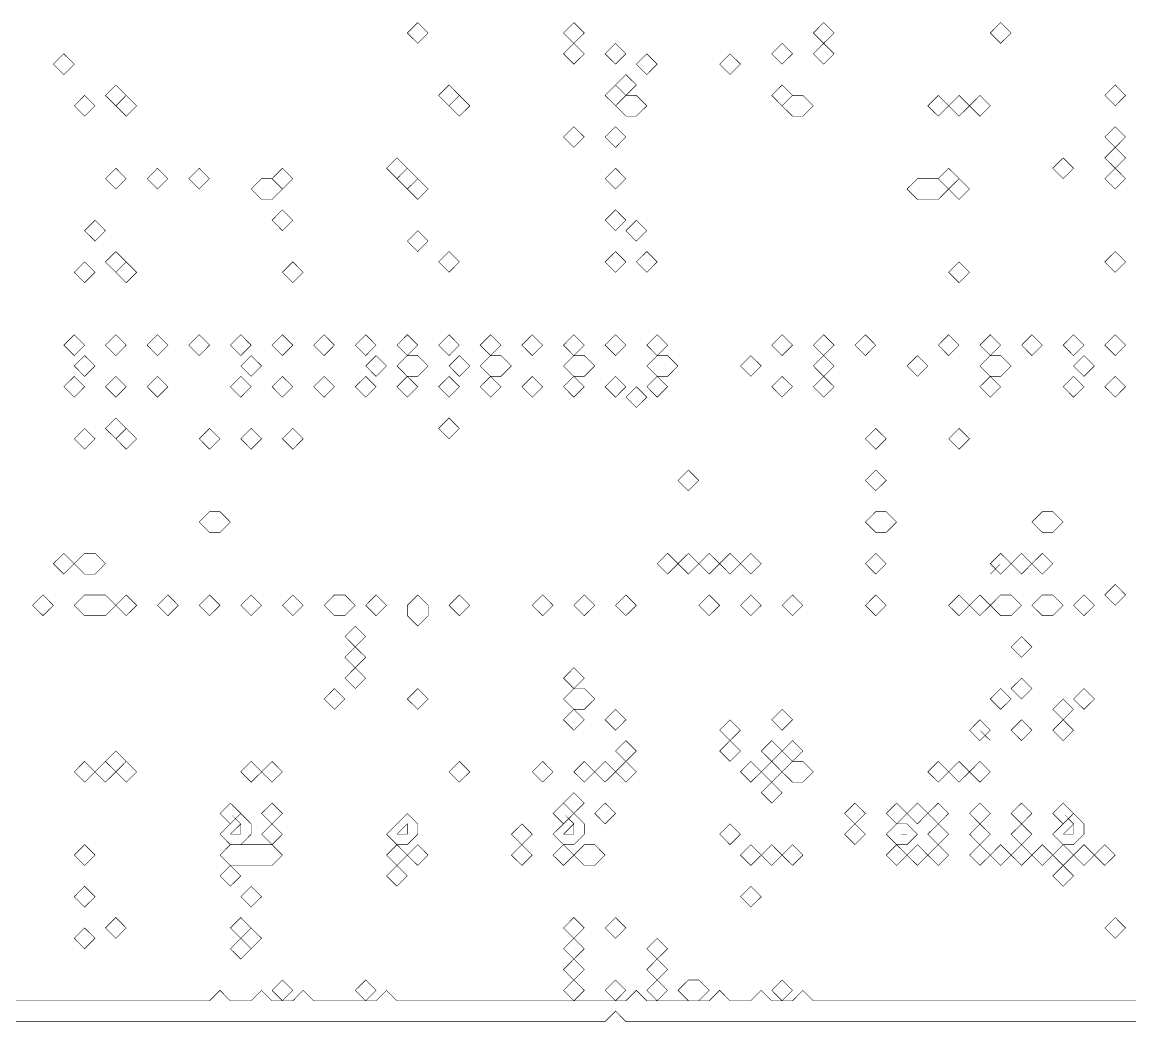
# Model space of a CAD drawing. Header units: metres. Extents: x 0 to 4936, y -4936 to 0.
# Drawn here: x 1371 to 2400, y -2453 to -1526 of the extents above; entities that cross this region are included whole.
import ezdxf

# ---------------------------------------------------------------- set-up
doc = ezdxf.new("R2010")
doc.units = ezdxf.units.M
doc.layers.add('conductor', color=1, linetype='Continuous')
doc.layers.add('substrate', color=5, linetype='Continuous')

msp = doc.modelspace()

# ---------------------------------------------------------------- linework, layer by layer
at = {"layer": 'conductor', "const_width": 0.5}
for points in [[(1728.8, -1535.7), (1738.5, -1526), (1748.1, -1535.7), (1738.5, -1545.3)], [(1873.7, -1535.7), (1883.3, -1526), (1893, -1535.7), (1883.3, -1545.3)], [(2105.5, -1535.7), (2115.1, -1526), (2124.8, -1535.7), (2115.1, -1545.3)], [(2269.7, -1535.7), (2279.3, -1526), (2289, -1535.7), (2279.3, -1545.3)], [(1873.7, -1555), (1883.3, -1545.3), (1893, -1555), (1883.3, -1564.6)], [(1912.3, -1555), (1922, -1545.3), (1931.6, -1555), (1922, -1564.6)], [(2066.9, -1555), (2076.5, -1545.3), (2086.2, -1555), (2076.5, -1564.6)], [(2105.5, -1555), (2115.1, -1545.3), (2124.8, -1555), (2115.1, -1564.6)], [(1400.4, -1564.6), (1410.1, -1555), (1419.8, -1564.6), (1410.1, -1574.3)], [(1941.3, -1564.6), (1951, -1555), (1960.6, -1564.6), (1951, -1574.3)], [(2018.6, -1564.6), (2028.2, -1555), (2037.9, -1564.6), (2028.2, -1574.3)], [(1448.7, -1593.6), (1458.4, -1583.9), (1468, -1593.6), (1458.4, -1603.3)], [(1757.8, -1593.6), (1767.5, -1583.9), (1777.1, -1593.6), (1767.5, -1603.3)], [(1912.3, -1593.6), (1922, -1583.9), (1931.6, -1593.6), (1922, -1603.3)], [(1922, -1583.9), (1931.6, -1574.3), (1941.3, -1583.9), (1931.6, -1593.6)], [(2066.9, -1593.6), (2076.5, -1583.9), (2086.2, -1593.6), (2076.5, -1603.3)], [(2375.9, -1593.6), (2385.6, -1583.9), (2395.2, -1593.6), (2385.6, -1603.3)], [(1419.8, -1603.3), (1429.4, -1593.6), (1439.1, -1603.3), (1429.4, -1612.9)], [(1458.4, -1603.3), (1468, -1593.6), (1477.7, -1603.3), (1468, -1612.9)], [(1767.5, -1603.3), (1777.1, -1593.6), (1786.8, -1603.3), (1777.1, -1612.9)], [(1922, -1603.3), (1931.6, -1593.6), (1941.3, -1593.6), (1951, -1603.3), (1941.3, -1612.9), (1931.6, -1612.9)], [(2076.5, -1603.3), (2086.2, -1593.6), (2095.8, -1593.6), (2105.5, -1603.3), (2095.8, -1612.9), (2086.2, -1612.9)], [(2211.7, -1603.3), (2221.4, -1593.6), (2231, -1603.3), (2221.4, -1612.9)], [(2231, -1603.3), (2240.7, -1593.6), (2250.4, -1603.3), (2240.7, -1612.9)], [(2250.4, -1603.3), (2260, -1593.6), (2269.7, -1603.3), (2260, -1612.9)], [(1873.7, -1632.2), (1883.3, -1622.6), (1893, -1632.2), (1883.3, -1641.9)], [(1912.3, -1632.2), (1922, -1622.6), (1931.6, -1632.2), (1922, -1641.9)], [(2375.9, -1632.2), (2385.6, -1622.6), (2395.2, -1632.2), (2385.6, -1641.9)], [(2375.9, -1651.6), (2385.6, -1641.9), (2395.2, -1651.6), (2385.6, -1661.2)], [(1709.5, -1661.2), (1719.2, -1651.6), (1728.8, -1661.2), (1719.2, -1670.9)], [(2327.6, -1661.2), (2337.3, -1651.6), (2346.9, -1661.2), (2337.3, -1670.9)], [(1448.7, -1670.9), (1458.4, -1661.2), (1468, -1670.9), (1458.4, -1680.5)], [(1487.4, -1670.9), (1497, -1661.2), (1506.7, -1670.9), (1497, -1680.5)], [(1526, -1670.9), (1535.7, -1661.2), (1545.3, -1670.9), (1535.7, -1680.5)], [(1603.3, -1670.9), (1612.9, -1661.2), (1622.6, -1670.9), (1612.9, -1680.5)], [(1719.2, -1670.9), (1728.8, -1661.2), (1738.5, -1670.9), (1728.8, -1680.5)], [(1912.3, -1670.9), (1922, -1661.2), (1931.6, -1670.9), (1922, -1680.5)], [(2221.4, -1670.9), (2231, -1661.2), (2240.7, -1670.9), (2231, -1680.5)], [(2375.9, -1670.9), (2385.6, -1661.2), (2395.2, -1670.9), (2385.6, -1680.5)], [(1583.9, -1680.5), (1593.6, -1670.9), (1603.3, -1670.9), (1612.9, -1680.5), (1603.3, -1690.2), (1593.6, -1690.2)], [(1728.8, -1680.5), (1738.5, -1670.9), (1748.1, -1680.5), (1738.5, -1690.2)], [(2192.4, -1680.5), (2202.1, -1670.9), (2211.7, -1670.9), (2221.4, -1670.9), (2231, -1680.5), (2221.4, -1690.2), (2211.7, -1690.2), (2202.1, -1690.2)], [(2231, -1680.5), (2240.7, -1670.9), (2250.4, -1680.5), (2240.7, -1690.2)], [(1603.3, -1709.5), (1612.9, -1699.8), (1622.6, -1709.5), (1612.9, -1719.2)], [(1912.3, -1709.5), (1922, -1699.8), (1931.6, -1709.5), (1922, -1719.2)], [(1429.4, -1719.2), (1439.1, -1709.5), (1448.7, -1719.2), (1439.1, -1728.8)], [(1931.6, -1719.2), (1941.3, -1709.5), (1951, -1719.2), (1941.3, -1728.8)], [(1728.8, -1728.8), (1738.5, -1719.2), (1748.1, -1728.8), (1738.5, -1738.5)], [(1448.7, -1748.1), (1458.4, -1738.5), (1468, -1748.1), (1458.4, -1757.8)], [(1757.8, -1748.1), (1767.5, -1738.5), (1777.1, -1748.1), (1767.5, -1757.8)], [(1912.3, -1748.1), (1922, -1738.5), (1931.6, -1748.1), (1922, -1757.8)], [(1941.3, -1748.1), (1951, -1738.5), (1960.6, -1748.1), (1951, -1757.8)], [(2375.9, -1748.1), (2385.6, -1738.5), (2395.2, -1748.1), (2385.6, -1757.8)], [(1419.8, -1757.8), (1429.4, -1748.1), (1439.1, -1757.8), (1429.4, -1767.5)], [(1458.4, -1757.8), (1468, -1748.1), (1477.7, -1757.8), (1468, -1767.5)], [(1612.9, -1757.8), (1622.6, -1748.1), (1632.2, -1757.8), (1622.6, -1767.5)], [(2231, -1757.8), (2240.7, -1748.1), (2250.4, -1757.8), (2240.7, -1767.5)], [(1410.1, -1825.4), (1419.8, -1815.7), (1429.4, -1825.4), (1419.8, -1835.1)], [(1448.7, -1825.4), (1458.4, -1815.7), (1468, -1825.4), (1458.4, -1835.1)], [(1487.4, -1825.4), (1497, -1815.7), (1506.7, -1825.4), (1497, -1835.1)], [(1526, -1825.4), (1535.7, -1815.7), (1545.3, -1825.4), (1535.7, -1835.1)], [(1564.6, -1825.4), (1574.3, -1815.7), (1583.9, -1825.4), (1574.3, -1835.1)], [(1603.3, -1825.4), (1612.9, -1815.7), (1622.6, -1825.4), (1612.9, -1835.1)], [(1641.9, -1825.4), (1651.6, -1815.7), (1661.2, -1825.4), (1651.6, -1835.1)], [(1680.5, -1825.4), (1690.2, -1815.7), (1699.8, -1825.4), (1690.2, -1835.1)], [(1719.2, -1825.4), (1728.8, -1815.7), (1738.5, -1825.4), (1728.8, -1835.1)], [(1757.8, -1825.4), (1767.5, -1815.7), (1777.1, -1825.4), (1767.5, -1835.1)], [(1796.4, -1825.4), (1806.1, -1815.7), (1815.7, -1825.4), (1806.1, -1835.1)], [(1835.1, -1825.4), (1844.7, -1815.7), (1854.4, -1825.4), (1844.7, -1835.1)], [(1873.7, -1825.4), (1883.3, -1815.7), (1893, -1825.4), (1883.3, -1835.1)], [(1912.3, -1825.4), (1922, -1815.7), (1931.6, -1825.4), (1922, -1835.1)], [(1951, -1825.4), (1960.6, -1815.7), (1970.3, -1825.4), (1960.6, -1835.1)], [(2066.9, -1825.4), (2076.5, -1815.7), (2086.2, -1825.4), (2076.5, -1835.1)], [(2105.5, -1825.4), (2115.1, -1815.7), (2124.8, -1825.4), (2115.1, -1835.1)], [(2144.1, -1825.4), (2153.8, -1815.7), (2163.4, -1825.4), (2153.8, -1835.1)], [(2221.4, -1825.4), (2231, -1815.7), (2240.7, -1825.4), (2231, -1835.1)], [(2260, -1825.4), (2269.7, -1815.7), (2279.3, -1825.4), (2269.7, -1835.1)], [(2298.7, -1825.4), (2308.3, -1815.7), (2318, -1825.4), (2308.3, -1835.1)], [(2337.3, -1825.4), (2346.9, -1815.7), (2356.6, -1825.4), (2346.9, -1835.1)], [(2375.9, -1825.4), (2385.6, -1815.7), (2395.2, -1825.4), (2385.6, -1835.1)], [(1419.8, -1844.7), (1429.4, -1835.1), (1439.1, -1844.7), (1429.4, -1854.4)], [(1574.3, -1844.7), (1583.9, -1835.1), (1593.6, -1844.7), (1583.9, -1854.4)], [(1690.2, -1844.7), (1699.8, -1835.1), (1709.5, -1844.7), (1699.8, -1854.4)], [(1719.2, -1844.7), (1728.8, -1835.1), (1738.5, -1835.1), (1748.1, -1844.7), (1738.5, -1854.4), (1728.8, -1854.4)], [(1767.5, -1844.7), (1777.1, -1835.1), (1786.8, -1844.7), (1777.1, -1854.4)], [(1796.4, -1844.7), (1806.1, -1835.1), (1815.7, -1835.1), (1825.4, -1844.7), (1815.7, -1854.4), (1806.1, -1854.4)], [(1873.7, -1844.7), (1883.3, -1835.1), (1893, -1835.1), (1902.7, -1844.7), (1893, -1854.4), (1883.3, -1854.4)], [(1951, -1844.7), (1960.6, -1835.1), (1970.3, -1835.1), (1979.9, -1844.7), (1970.3, -1854.4), (1960.6, -1854.4)], [(2037.9, -1844.7), (2047.5, -1835.1), (2057.2, -1844.7), (2047.5, -1854.4)], [(2105.5, -1844.7), (2115.1, -1835.1), (2124.8, -1844.7), (2115.1, -1854.4)], [(2192.4, -1844.7), (2202.1, -1835.1), (2211.7, -1844.7), (2202.1, -1854.4)], [(2260, -1844.7), (2269.7, -1835.1), (2279.3, -1835.1), (2289, -1844.7), (2279.3, -1854.4), (2269.7, -1854.4)], [(2346.9, -1844.7), (2356.6, -1835.1), (2366.3, -1844.7), (2356.6, -1854.4)], [(1410.1, -1864), (1419.8, -1854.4), (1429.4, -1864), (1419.8, -1873.7)], [(1448.7, -1864), (1458.4, -1854.4), (1468, -1864), (1458.4, -1873.7)], [(1487.4, -1864), (1497, -1854.4), (1506.7, -1864), (1497, -1873.7)], [(1564.6, -1864), (1574.3, -1854.4), (1583.9, -1864), (1574.3, -1873.7)], [(1603.3, -1864), (1612.9, -1854.4), (1622.6, -1864), (1612.9, -1873.7)], [(1641.9, -1864), (1651.6, -1854.4), (1661.2, -1864), (1651.6, -1873.7)], [(1680.5, -1864), (1690.2, -1854.4), (1699.8, -1864), (1690.2, -1873.7)], [(1719.2, -1864), (1728.8, -1854.4), (1738.5, -1864), (1728.8, -1873.7)], [(1757.8, -1864), (1767.5, -1854.4), (1777.1, -1864), (1767.5, -1873.7)], [(1796.4, -1864), (1806.1, -1854.4), (1815.7, -1864), (1806.1, -1873.7)], [(1835.1, -1864), (1844.7, -1854.4), (1854.4, -1864), (1844.7, -1873.7)], [(1873.7, -1864), (1883.3, -1854.4), (1893, -1864), (1883.3, -1873.7)], [(1912.3, -1864), (1922, -1854.4), (1931.6, -1864), (1922, -1873.7)], [(1951, -1864), (1960.6, -1854.4), (1970.3, -1864), (1960.6, -1873.7)], [(2066.9, -1864), (2076.5, -1854.4), (2086.2, -1864), (2076.5, -1873.7)], [(2105.5, -1864), (2115.1, -1854.4), (2124.8, -1864), (2115.1, -1873.7)], [(2260, -1864), (2269.7, -1854.4), (2279.3, -1864), (2269.7, -1873.7)], [(2337.3, -1864), (2346.9, -1854.4), (2356.6, -1864), (2346.9, -1873.7)], [(2375.9, -1864), (2385.6, -1854.4), (2395.2, -1864), (2385.6, -1873.7)], [(1931.6, -1873.7), (1941.3, -1864), (1951, -1873.7), (1941.3, -1883.3)], [(1419.8, -1912.3), (1429.4, -1902.7), (1439.1, -1912.3), (1429.4, -1922)], [(1448.7, -1902.7), (1458.4, -1893), (1468, -1902.7), (1458.4, -1912.3)], [(1458.4, -1912.3), (1468, -1902.7), (1477.7, -1912.3), (1468, -1922)], [(1535.7, -1912.3), (1545.3, -1902.7), (1555, -1912.3), (1545.3, -1922)], [(1574.3, -1912.3), (1583.9, -1902.7), (1593.6, -1912.3), (1583.9, -1922)], [(1612.9, -1912.3), (1622.6, -1902.7), (1632.2, -1912.3), (1622.6, -1922)], [(1757.8, -1902.7), (1767.5, -1893), (1777.1, -1902.7), (1767.5, -1912.3)], [(2153.8, -1912.3), (2163.4, -1902.7), (2173.1, -1912.3), (2163.4, -1922)], [(2231, -1912.3), (2240.7, -1902.7), (2250.4, -1912.3), (2240.7, -1922)], [(1979.9, -1951), (1989.6, -1941.3), (1999.2, -1951), (1989.6, -1960.6)], [(2153.8, -1951), (2163.4, -1941.3), (2173.1, -1951), (2163.4, -1960.6)], [(1535.7, -1989.6), (1545.3, -1979.9), (1555, -1979.9), (1564.6, -1989.6), (1555, -1999.2), (1545.3, -1999.2)], [(2153.8, -1989.6), (2163.4, -1979.9), (2173.1, -1979.9), (2182.8, -1989.6), (2173.1, -1999.2), (2163.4, -1999.2)], [(2308.3, -1989.6), (2318, -1979.9), (2327.6, -1979.9), (2337.3, -1989.6), (2327.6, -1999.2), (2318, -1999.2)], [(1400.4, -2028.2), (1410.1, -2018.6), (1419.8, -2028.2), (1410.1, -2037.9)], [(1419.8, -2028.2), (1429.4, -2018.6), (1439.1, -2018.6), (1448.7, -2028.2), (1439.1, -2037.9), (1429.4, -2037.9)], [(1960.6, -2028.2), (1970.3, -2018.6), (1979.9, -2028.2), (1970.3, -2037.9)], [(1979.9, -2028.2), (1989.6, -2018.6), (1999.2, -2028.2), (1989.6, -2037.9)], [(1999.2, -2028.2), (2008.9, -2018.6), (2018.6, -2028.2), (2008.9, -2037.9)], [(2018.6, -2028.2), (2028.2, -2018.6), (2037.9, -2028.2), (2028.2, -2037.9)], [(2037.9, -2028.2), (2047.5, -2018.6), (2057.2, -2028.2), (2047.5, -2037.9)], [(2153.8, -2028.2), (2163.4, -2018.6), (2173.1, -2028.2), (2163.4, -2037.9)], [(2269.7, -2028.2), (2279.3, -2018.6), (2289, -2028.2), (2279.3, -2037.9)], [(2289, -2028.2), (2298.7, -2018.6), (2308.3, -2028.2), (2298.7, -2037.9)], [(2308.3, -2028.2), (2318, -2018.6), (2327.6, -2028.2), (2318, -2037.9)], [(1381.1, -2066.9), (1390.8, -2057.2), (1400.4, -2066.9), (1390.8, -2076.5)], [(1419.8, -2066.9), (1429.4, -2057.2), (1439.1, -2057.2), (1448.7, -2057.2), (1458.4, -2066.9), (1448.7, -2076.5), (1439.1, -2076.5), (1429.4, -2076.5)], [(1458.4, -2066.9), (1468, -2057.2), (1477.7, -2066.9), (1468, -2076.5)], [(1497, -2066.9), (1506.7, -2057.2), (1516.3, -2066.9), (1506.7, -2076.5)], [(1535.7, -2066.9), (1545.3, -2057.2), (1555, -2066.9), (1545.3, -2076.5)], [(1574.3, -2066.9), (1583.9, -2057.2), (1593.6, -2066.9), (1583.9, -2076.5)], [(1612.9, -2066.9), (1622.6, -2057.2), (1632.2, -2066.9), (1622.6, -2076.5)], [(1651.6, -2066.9), (1661.2, -2057.2), (1670.9, -2057.2), (1680.5, -2066.9), (1670.9, -2076.5), (1661.2, -2076.5)], [(1690.2, -2066.9), (1699.8, -2057.2), (1709.5, -2066.9), (1699.8, -2076.5)], [(1728.8, -2066.9), (1738.5, -2057.2), (1748.1, -2066.9), (1748.1, -2076.5), (1738.5, -2086.2), (1728.8, -2076.5)], [(1767.5, -2066.9), (1777.1, -2057.2), (1786.8, -2066.9), (1777.1, -2076.5)], [(1844.7, -2066.9), (1854.4, -2057.2), (1864, -2066.9), (1854.4, -2076.5)], [(1883.3, -2066.9), (1893, -2057.2), (1902.7, -2066.9), (1893, -2076.5)], [(1922, -2066.9), (1931.6, -2057.2), (1941.3, -2066.9), (1931.6, -2076.5)], [(1999.2, -2066.9), (2008.9, -2057.2), (2018.6, -2066.9), (2008.9, -2076.5)], [(2037.9, -2066.9), (2047.5, -2057.2), (2057.2, -2066.9), (2047.5, -2076.5)], [(2076.5, -2066.9), (2086.2, -2057.2), (2095.8, -2066.9), (2086.2, -2076.5)], [(2153.8, -2066.9), (2163.4, -2057.2), (2173.1, -2066.9), (2163.4, -2076.5)], [(2231, -2066.9), (2240.7, -2057.2), (2250.4, -2066.9), (2240.7, -2076.5)], [(2250.4, -2066.9), (2260, -2057.2), (2269.7, -2066.9), (2260, -2076.5)], [(2269.7, -2066.9), (2279.3, -2057.2), (2289, -2057.2), (2298.7, -2066.9), (2289, -2076.5), (2279.3, -2076.5)], [(2308.3, -2066.9), (2318, -2057.2), (2327.6, -2057.2), (2337.3, -2066.9), (2327.6, -2076.5), (2318, -2076.5)], [(2346.9, -2066.9), (2356.6, -2057.2), (2366.3, -2066.9), (2356.6, -2076.5)], [(2375.9, -2057.2), (2385.6, -2047.5), (2395.2, -2057.2), (2385.6, -2066.9)], [(1670.9, -2095.8), (1680.5, -2086.2), (1690.2, -2095.8), (1680.5, -2105.5)], [(2289, -2105.5), (2298.7, -2095.8), (2308.3, -2105.5), (2298.7, -2115.1)], [(1670.9, -2115.1), (1680.5, -2105.5), (1690.2, -2115.1), (1680.5, -2124.8)], [(1670.9, -2134.5), (1680.5, -2124.8), (1690.2, -2134.5), (1680.5, -2144.1)], [(1873.7, -2134.5), (1883.3, -2124.8), (1893, -2134.5), (1883.3, -2144.1)], [(2289, -2144.1), (2298.7, -2134.5), (2308.3, -2144.1), (2298.7, -2153.8)], [(1651.6, -2153.8), (1661.2, -2144.1), (1670.9, -2153.8), (1661.2, -2163.4)], [(1728.8, -2153.8), (1738.5, -2144.1), (1748.1, -2153.8), (1738.5, -2163.4)], [(1873.7, -2153.8), (1883.3, -2144.1), (1893, -2144.1), (1902.7, -2153.8), (1893, -2163.4), (1883.3, -2163.4)], [(2269.7, -2153.8), (2279.3, -2144.1), (2289, -2153.8), (2279.3, -2163.4)], [(2346.9, -2153.8), (2356.6, -2144.1), (2366.3, -2153.8), (2356.6, -2163.4)], [(2327.6, -2163.4), (2337.3, -2153.8), (2346.9, -2163.4), (2337.3, -2173.1)], [(1873.7, -2173.1), (1883.3, -2163.4), (1893, -2173.1), (1883.3, -2182.8)], [(1912.3, -2173.1), (1922, -2163.4), (1931.6, -2173.1), (1922, -2182.8)], [(2066.9, -2173.1), (2076.5, -2163.4), (2086.2, -2173.1), (2076.5, -2182.8)], [(2018.6, -2182.8), (2028.2, -2173.1), (2037.9, -2182.8), (2028.2, -2192.4)], [(2250.4, -2182.8), (2260, -2173.1), (2269.7, -2182.8), (2260, -2192.4)], [(2289, -2182.8), (2298.7, -2173.1), (2308.3, -2182.8), (2298.7, -2192.4)], [(2327.6, -2182.8), (2337.3, -2173.1), (2346.9, -2182.8), (2337.3, -2192.4)], [(1922, -2202.1), (1931.6, -2192.4), (1941.3, -2202.1), (1931.6, -2211.7)], [(2018.6, -2202.1), (2028.2, -2192.4), (2037.9, -2202.1), (2028.2, -2211.7)], [(2057.2, -2202.1), (2066.9, -2192.4), (2076.5, -2202.1), (2066.9, -2211.7)], [(2076.5, -2202.1), (2086.2, -2192.4), (2095.8, -2202.1), (2086.2, -2211.7)], [(1419.8, -2221.4), (1429.4, -2211.7), (1439.1, -2221.4), (1429.4, -2231)], [(1439.1, -2221.4), (1448.7, -2211.7), (1458.4, -2221.4), (1448.7, -2231)], [(1448.7, -2211.7), (1458.4, -2202.1), (1468, -2211.7), (1458.4, -2221.4)], [(1458.4, -2221.4), (1468, -2211.7), (1477.7, -2221.4), (1468, -2231)], [(1574.3, -2221.4), (1583.9, -2211.7), (1593.6, -2221.4), (1583.9, -2231)], [(1593.6, -2221.4), (1603.3, -2211.7), (1612.9, -2221.4), (1603.3, -2231)], [(1767.5, -2221.4), (1777.1, -2211.7), (1786.8, -2221.4), (1777.1, -2231)], [(1844.7, -2221.4), (1854.4, -2211.7), (1864, -2221.4), (1854.4, -2231)], [(1883.3, -2221.4), (1893, -2211.7), (1902.7, -2221.4), (1893, -2231)], [(1902.7, -2221.4), (1912.3, -2211.7), (1922, -2221.4), (1912.3, -2231)], [(1922, -2221.4), (1931.6, -2211.7), (1941.3, -2221.4), (1931.6, -2231)], [(2037.9, -2221.4), (2047.5, -2211.7), (2057.2, -2221.4), (2047.5, -2231)], [(2057.2, -2221.4), (2066.9, -2211.7), (2076.5, -2221.4), (2066.9, -2231)], [(2076.5, -2221.4), (2086.2, -2211.7), (2095.8, -2211.7), (2105.5, -2221.4), (2095.8, -2231), (2086.2, -2231)], [(2211.7, -2221.4), (2221.4, -2211.7), (2231, -2221.4), (2221.4, -2231)], [(2231, -2221.4), (2240.7, -2211.7), (2250.4, -2221.4), (2240.7, -2231)], [(2250.4, -2221.4), (2260, -2211.7), (2269.7, -2221.4), (2260, -2231)], [(2057.2, -2240.7), (2066.9, -2231), (2076.5, -2240.7), (2066.9, -2250.4)], [(1873.7, -2250.4), (1883.3, -2240.7), (1893, -2250.4), (1883.3, -2260)], [(1555, -2260), (1564.6, -2250.4), (1574.3, -2260), (1564.6, -2269.7)], [(1593.6, -2260), (1603.3, -2250.4), (1612.9, -2260), (1603.3, -2269.7)], [(1864, -2260), (1873.7, -2250.4), (1883.3, -2260), (1873.7, -2269.7)], [(1902.7, -2260), (1912.3, -2250.4), (1922, -2260), (1912.3, -2269.7)], [(2134.5, -2260), (2144.1, -2250.4), (2153.8, -2260), (2144.1, -2269.7)], [(2173.1, -2260), (2182.8, -2250.4), (2192.4, -2260), (2182.8, -2269.7)], [(2192.4, -2260), (2202.1, -2250.4), (2211.7, -2260), (2202.1, -2269.7)], [(2211.7, -2260), (2221.4, -2250.4), (2231, -2260), (2221.4, -2269.7)], [(2250.4, -2260), (2260, -2250.4), (2269.7, -2260), (2260, -2269.7)], [(2289, -2260), (2298.7, -2250.4), (2308.3, -2260), (2298.7, -2269.7)], [(2327.6, -2260), (2337.3, -2250.4), (2346.9, -2260), (2337.3, -2269.7)], [(1564.6, -2269.7), (1574.3, -2260), (1583.9, -2269.7), (1583.9, -2279.3), (1574.3, -2289), (1564.6, -2289), (1555, -2279.3)], [(1719.2, -2269.7), (1728.8, -2260), (1738.5, -2269.7), (1738.5, -2279.3), (1728.8, -2289), (1719.2, -2289), (1709.5, -2279.3)], [(1873.7, -2269.7), (1883.3, -2260), (1893, -2269.7), (1893, -2279.3), (1883.3, -2289), (1873.7, -2289), (1864, -2279.3)], [(2337.3, -2269.7), (2346.9, -2260), (2356.6, -2269.7), (2356.6, -2279.3), (2346.9, -2289), (2337.3, -2289), (2327.6, -2279.3)], [(1593.6, -2279.3), (1603.3, -2269.7), (1612.9, -2279.3), (1603.3, -2289)], [(1825.4, -2279.3), (1835.1, -2269.7), (1844.7, -2279.3), (1835.1, -2289)], [(2018.6, -2279.3), (2028.2, -2269.7), (2037.9, -2279.3), (2028.2, -2289)], [(2134.5, -2279.3), (2144.1, -2269.7), (2153.8, -2279.3), (2144.1, -2289)], [(2173.1, -2279.3), (2182.8, -2269.7), (2192.4, -2269.7), (2202.1, -2279.3), (2192.4, -2289), (2182.8, -2289)], [(2211.7, -2279.3), (2221.4, -2269.7), (2231, -2279.3), (2221.4, -2289)], [(2250.4, -2279.3), (2260, -2269.7), (2269.7, -2279.3), (2260, -2289)], [(2289, -2279.3), (2298.7, -2269.7), (2308.3, -2279.3), (2298.7, -2289)], [(1419.8, -2298.7), (1429.4, -2289), (1439.1, -2298.7), (1429.4, -2308.3)], [(1555, -2298.7), (1564.6, -2289), (1574.3, -2289), (1583.9, -2289), (1593.6, -2289), (1603.3, -2289), (1612.9, -2298.7), (1603.3, -2308.3), (1593.6, -2308.3), (1583.9, -2308.3), (1574.3, -2308.3), (1564.6, -2308.3)], [(1709.5, -2298.7), (1719.2, -2289), (1728.8, -2298.7), (1719.2, -2308.3)], [(1728.8, -2298.7), (1738.5, -2289), (1748.1, -2298.7), (1738.5, -2308.3)], [(1825.4, -2298.7), (1835.1, -2289), (1844.7, -2298.7), (1835.1, -2308.3)], [(1864, -2298.7), (1873.7, -2289), (1883.3, -2298.7), (1873.7, -2308.3)], [(1883.3, -2298.7), (1893, -2289), (1902.7, -2289), (1912.3, -2298.7), (1902.7, -2308.3), (1893, -2308.3)], [(2037.9, -2298.7), (2047.5, -2289), (2057.2, -2298.7), (2047.5, -2308.3)], [(2057.2, -2298.7), (2066.9, -2289), (2076.5, -2298.7), (2066.9, -2308.3)], [(2076.5, -2298.7), (2086.2, -2289), (2095.8, -2298.7), (2086.2, -2308.3)], [(2173.1, -2298.7), (2182.8, -2289), (2192.4, -2298.7), (2182.8, -2308.3)], [(2192.4, -2298.7), (2202.1, -2289), (2211.7, -2298.7), (2202.1, -2308.3)], [(2211.7, -2298.7), (2221.4, -2289), (2231, -2298.7), (2221.4, -2308.3)], [(2250.4, -2298.7), (2260, -2289), (2269.7, -2298.7), (2260, -2308.3)], [(2269.7, -2298.7), (2279.3, -2289), (2289, -2298.7), (2279.3, -2308.3)], [(2289, -2298.7), (2298.7, -2289), (2308.3, -2298.7), (2298.7, -2308.3)], [(2308.3, -2298.7), (2318, -2289), (2327.6, -2298.7), (2318, -2308.3)], [(2327.6, -2298.7), (2337.3, -2289), (2346.9, -2298.7), (2337.3, -2308.3)], [(2346.9, -2298.7), (2356.6, -2289), (2366.3, -2298.7), (2356.6, -2308.3)], [(2366.3, -2298.7), (2375.9, -2289), (2385.6, -2298.7), (2375.9, -2308.3)], [(1555, -2318), (1564.6, -2308.3), (1574.3, -2318), (1564.6, -2327.6)], [(1709.5, -2318), (1719.2, -2308.3), (1728.8, -2318), (1719.2, -2327.6)], [(2327.6, -2318), (2337.3, -2308.3), (2346.9, -2318), (2337.3, -2327.6)], [(1419.8, -2337.3), (1429.4, -2327.6), (1439.1, -2337.3), (1429.4, -2346.9)], [(1574.3, -2337.3), (1583.9, -2327.6), (1593.6, -2337.3), (1583.9, -2346.9)], [(2037.9, -2337.3), (2047.5, -2327.6), (2057.2, -2337.3), (2047.5, -2346.9)], [(1448.7, -2366.3), (1458.4, -2356.6), (1468, -2366.3), (1458.4, -2375.9)], [(1564.6, -2366.3), (1574.3, -2356.6), (1583.9, -2366.3), (1574.3, -2375.9)], [(1873.7, -2366.3), (1883.3, -2356.6), (1893, -2366.3), (1883.3, -2375.9)], [(1912.3, -2366.3), (1922, -2356.6), (1931.6, -2366.3), (1922, -2375.9)], [(2375.9, -2366.3), (2385.6, -2356.6), (2395.2, -2366.3), (2385.6, -2375.9)], [(1419.8, -2375.9), (1429.4, -2366.3), (1439.1, -2375.9), (1429.4, -2385.6)], [(1564.6, -2385.6), (1574.3, -2375.9), (1583.9, -2385.6), (1574.3, -2395.2)], [(1574.3, -2375.9), (1583.9, -2366.3), (1593.6, -2375.9), (1583.9, -2385.6)], [(1873.7, -2385.6), (1883.3, -2375.9), (1893, -2385.6), (1883.3, -2395.2)], [(1951, -2385.6), (1960.6, -2375.9), (1970.3, -2385.6), (1960.6, -2395.2)], [(1873.7, -2404.9), (1883.3, -2395.2), (1893, -2404.9), (1883.3, -2414.6)], [(1951, -2404.9), (1960.6, -2395.2), (1970.3, -2404.9), (1960.6, -2414.6)], [(1603.3, -2424.2), (1612.9, -2414.6), (1622.6, -2424.2), (1612.9, -2433.9)], [(1680.5, -2424.2), (1690.2, -2414.6), (1699.8, -2424.2), (1690.2, -2433.9)], [(1873.7, -2424.2), (1883.3, -2414.6), (1893, -2424.2), (1883.3, -2433.9)], [(1912.3, -2424.2), (1922, -2414.6), (1931.6, -2424.2), (1922, -2433.9)], [(1951, -2424.2), (1960.6, -2414.6), (1970.3, -2424.2), (1960.6, -2433.9)], [(1979.9, -2424.2), (1989.6, -2414.6), (1999.2, -2414.6), (2008.9, -2424.2), (1999.2, -2433.9), (1989.6, -2433.9)], [(2066.9, -2424.2), (2076.5, -2414.6), (2086.2, -2424.2), (2076.5, -2433.9)]]:
    msp.add_lwpolyline(points, close=True, dxfattribs=at)
msp.add_lwpolyline([(1361.8, -2433.9), (1371.5, -2433.9), (1381.1, -2433.9), (1390.8, -2433.9), (1400.4, -2433.9), (1410.1, -2433.9), (1419.8, -2433.9), (1429.4, -2433.9), (1439.1, -2433.9), (1448.7, -2433.9), (1458.4, -2433.9), (1468, -2433.9), (1477.7, -2433.9), (1487.4, -2433.9), (1497, -2433.9), (1506.7, -2433.9), (1516.3, -2433.9), (1526, -2433.9), (1535.7, -2433.9), (1545.3, -2433.9), (1555, -2424.2), (1564.6, -2433.9), (1574.3, -2433.9), (1583.9, -2433.9), (1593.6, -2424.2), (1603.3, -2433.9), (1612.9, -2433.9), (1622.6, -2433.9), (1632.2, -2424.2), (1641.9, -2433.9), (1651.6, -2433.9), (1661.2, -2433.9), (1670.9, -2433.9), (1680.5, -2433.9), (1690.2, -2433.9), (1699.8, -2433.9), (1709.5, -2424.2), (1719.2, -2433.9), (1728.8, -2433.9), (1738.5, -2433.9), (1748.1, -2433.9), (1757.8, -2433.9), (1767.5, -2433.9), (1777.1, -2433.9), (1786.8, -2433.9), (1796.4, -2433.9), (1806.1, -2433.9), (1815.7, -2433.9), (1825.4, -2433.9), (1835.1, -2433.9), (1844.7, -2433.9), (1854.4, -2433.9), (1864, -2433.9), (1873.7, -2433.9), (1883.3, -2433.9), (1893, -2433.9), (1902.7, -2433.9), (1912.3, -2433.9), (1922, -2433.9), (1931.6, -2433.9), (1941.3, -2424.2), (1951, -2433.9), (1960.6, -2433.9), (1970.3, -2433.9), (1979.9, -2433.9), (1989.6, -2433.9), (1999.2, -2433.9), (2008.9, -2433.9), (2018.6, -2424.2), (2028.2, -2433.9), (2037.9, -2433.9), (2047.5, -2433.9), (2057.2, -2424.2), (2066.9, -2433.9), (2076.5, -2433.9), (2086.2, -2433.9), (2095.8, -2424.2), (2105.5, -2433.9), (2115.1, -2433.9), (2124.8, -2433.9), (2134.5, -2433.9), (2144.1, -2433.9), (2153.8, -2433.9), (2163.4, -2433.9), (2173.1, -2433.9), (2182.8, -2433.9), (2192.4, -2433.9), (2202.1, -2433.9), (2211.7, -2433.9), (2221.4, -2433.9), (2231, -2433.9), (2240.7, -2433.9), (2250.4, -2433.9), (2260, -2433.9), (2269.7, -2433.9), (2279.3, -2433.9), (2289, -2433.9), (2298.7, -2433.9), (2308.3, -2433.9), (2318, -2433.9), (2327.6, -2433.9), (2337.3, -2433.9), (2346.9, -2433.9), (2356.6, -2433.9), (2366.3, -2433.9), (2375.9, -2433.9), (2385.6, -2433.9), (2395.2, -2433.9), (2404.9, -2433.9)], dxfattribs=at)
at = {"layer": 'substrate', "const_width": 0.5}
for points in [[(1429.4, -1603.3)], [(1468, -1603.3)], [(1777.1, -1603.3)], [(1931.6, -1603.3)], [(2086.2, -1603.3)], [(2221.4, -1603.3)], [(2240.7, -1603.3)], [(2260, -1603.3)], [(1603.3, -1680.5)], [(1738.5, -1680.5)], [(2202.1, -1680.5)], [(2221.4, -1680.5)], [(2240.7, -1680.5)], [(1951, -1748.1)], [(1429.4, -1757.8)], [(1468, -1757.8)], [(1622.6, -1757.8)], [(2240.7, -1757.8)], [(1429.4, -1912.3)], [(1468, -1912.3)], [(1545.3, -1912.3)], [(1583.9, -1912.3)], [(1622.6, -1912.3)], [(2163.4, -1912.3)], [(2240.7, -1912.3)], [(1989.6, -1951)], [(2163.4, -1951)], [(2163.4, -1989.6)], [(2318, -1989.6)], [(1429.4, -2028.2)], [(1970.3, -2028.2)], [(1989.6, -2028.2)], [(2008.9, -2028.2)], [(2047.5, -2028.2)], [(2163.4, -2028.2)], [(2279.3, -2028.2), (2269.7, -2037.9)], [(2298.7, -2028.2)], [(2318, -2028.2)], [(1390.8, -2066.9)], [(1429.4, -2066.9)], [(1448.7, -2066.9)], [(1468, -2066.9)], [(1506.7, -2066.9)], [(1545.3, -2066.9)], [(1583.9, -2066.9)], [(1622.6, -2066.9)], [(1661.2, -2066.9)], [(1699.8, -2066.9)], [(1738.5, -2066.9)], [(1777.1, -2066.9)], [(1854.4, -2066.9)], [(1893, -2066.9)], [(1931.6, -2066.9)], [(2008.9, -2066.9)], [(2047.5, -2066.9)], [(2086.2, -2066.9)], [(2163.4, -2066.9)], [(2240.7, -2066.9)], [(2260, -2066.9)], [(2279.3, -2066.9)], [(2318, -2066.9)], [(2356.6, -2066.9)], [(1680.5, -2095.8)], [(2298.7, -2105.5)], [(1680.5, -2115.1)], [(1680.5, -2134.5)], [(2298.7, -2144.1)], [(2260, -2182.8), (2269.7, -2192.4)], [(2298.7, -2182.8)], [(2076.5, -2192.4)], [(1429.4, -2221.4)], [(1448.7, -2221.4)], [(1468, -2221.4)], [(1583.9, -2221.4)], [(1603.3, -2221.4)], [(1777.1, -2221.4)], [(1854.4, -2221.4)], [(1893, -2221.4)], [(1912.3, -2221.4)], [(1931.6, -2221.4)], [(2047.5, -2221.4)], [(2066.9, -2221.4)], [(2086.2, -2221.4)], [(2221.4, -2221.4)], [(2240.7, -2221.4)], [(2260, -2221.4)], [(1564.6, -2260), (1574.3, -2269.7), (1564.6, -2279.3), (1574.3, -2279.3), (1574.3, -2269.7)], [(1603.3, -2260)], [(1873.7, -2260), (1883.3, -2269.7), (1873.7, -2279.3), (1883.3, -2279.3), (1883.3, -2269.7)], [(1912.3, -2260)], [(2144.1, -2260)], [(2182.8, -2260)], [(2202.1, -2260)], [(2221.4, -2260)], [(2260, -2260)], [(2298.7, -2260)], [(2337.3, -2260), (2346.9, -2269.7), (2337.3, -2279.3), (2346.9, -2279.3), (2346.9, -2269.7)], [(1728.8, -2269.7), (1719.2, -2279.3), (1728.8, -2279.3)], [(1603.3, -2279.3)], [(1835.1, -2279.3)], [(2144.1, -2279.3)], [(2182.8, -2279.3), (2192.4, -2279.3)], [(2221.4, -2279.3)], [(2260, -2279.3)], [(2298.7, -2279.3)], [(1429.4, -2298.7)], [(1564.6, -2298.7)], [(1583.9, -2298.7)], [(1603.3, -2298.7)], [(1719.2, -2298.7)], [(1738.5, -2298.7)], [(1835.1, -2298.7)], [(1873.7, -2298.7)], [(1893, -2298.7)], [(2047.5, -2298.7)], [(2066.9, -2298.7)], [(2086.2, -2298.7)], [(2182.8, -2298.7)], [(2202.1, -2298.7)], [(2221.4, -2298.7)], [(2260, -2298.7)], [(2279.3, -2298.7)], [(2298.7, -2298.7)], [(2318, -2298.7)], [(2337.3, -2298.7)], [(2356.6, -2298.7)], [(2375.9, -2298.7)], [(1429.4, -2337.3)], [(1583.9, -2337.3)], [(2047.5, -2337.3)], [(1429.4, -2375.9)], [(1583.9, -2375.9)], [(1989.6, -2424.2)]]:
    msp.add_lwpolyline(points, close=True, dxfattribs=at)
msp.add_lwpolyline([(2404.9, -2453.2), (2395.2, -2453.2), (2385.6, -2453.2), (2375.9, -2453.2), (2366.3, -2453.2), (2356.6, -2453.2), (2346.9, -2453.2), (2337.3, -2453.2), (2327.6, -2453.2), (2318, -2453.2), (2308.3, -2453.2), (2298.7, -2453.2), (2289, -2453.2), (2279.3, -2453.2), (2269.7, -2453.2), (2260, -2453.2), (2250.4, -2453.2), (2240.7, -2453.2), (2231, -2453.2), (2221.4, -2453.2), (2211.7, -2453.2), (2202.1, -2453.2), (2192.4, -2453.2), (2182.8, -2453.2), (2173.1, -2453.2), (2163.4, -2453.2), (2153.8, -2453.2), (2144.1, -2453.2), (2134.5, -2453.2), (2124.8, -2453.2), (2115.1, -2453.2), (2105.5, -2453.2), (2095.8, -2453.2), (2086.2, -2453.2), (2076.5, -2453.2), (2066.9, -2453.2), (2057.2, -2453.2), (2047.5, -2453.2), (2037.9, -2453.2), (2028.2, -2453.2), (2018.6, -2453.2), (2008.9, -2453.2), (1999.2, -2453.2), (1989.6, -2453.2), (1979.9, -2453.2), (1970.3, -2453.2), (1960.6, -2453.2), (1951, -2453.2), (1941.3, -2453.2), (1931.6, -2453.2), (1922, -2443.5), (1912.3, -2453.2), (1902.7, -2453.2), (1893, -2453.2), (1883.3, -2453.2), (1873.7, -2453.2), (1864, -2453.2), (1854.4, -2453.2), (1844.7, -2453.2), (1835.1, -2453.2), (1825.4, -2453.2), (1815.7, -2453.2), (1806.1, -2453.2), (1796.4, -2453.2), (1786.8, -2453.2), (1777.1, -2453.2), (1767.5, -2453.2), (1757.8, -2453.2), (1748.1, -2453.2), (1738.5, -2453.2), (1728.8, -2453.2), (1719.2, -2453.2), (1709.5, -2453.2), (1699.8, -2453.2), (1690.2, -2453.2), (1680.5, -2453.2), (1670.9, -2453.2), (1661.2, -2453.2), (1651.6, -2453.2), (1641.9, -2453.2), (1632.2, -2453.2), (1622.6, -2453.2), (1612.9, -2453.2), (1603.3, -2453.2), (1593.6, -2453.2), (1583.9, -2453.2), (1574.3, -2453.2), (1564.6, -2453.2), (1555, -2453.2), (1545.3, -2453.2), (1535.7, -2453.2), (1526, -2453.2), (1516.3, -2453.2), (1506.7, -2453.2), (1497, -2453.2), (1487.4, -2453.2), (1477.7, -2453.2), (1468, -2453.2), (1458.4, -2453.2), (1448.7, -2453.2), (1439.1, -2453.2), (1429.4, -2453.2), (1419.8, -2453.2), (1410.1, -2453.2), (1400.4, -2453.2), (1390.8, -2453.2), (1381.1, -2453.2), (1371.5, -2453.2), (1361.8, -2453.2)], dxfattribs=at)

doc.saveas('drawing.dxf')
